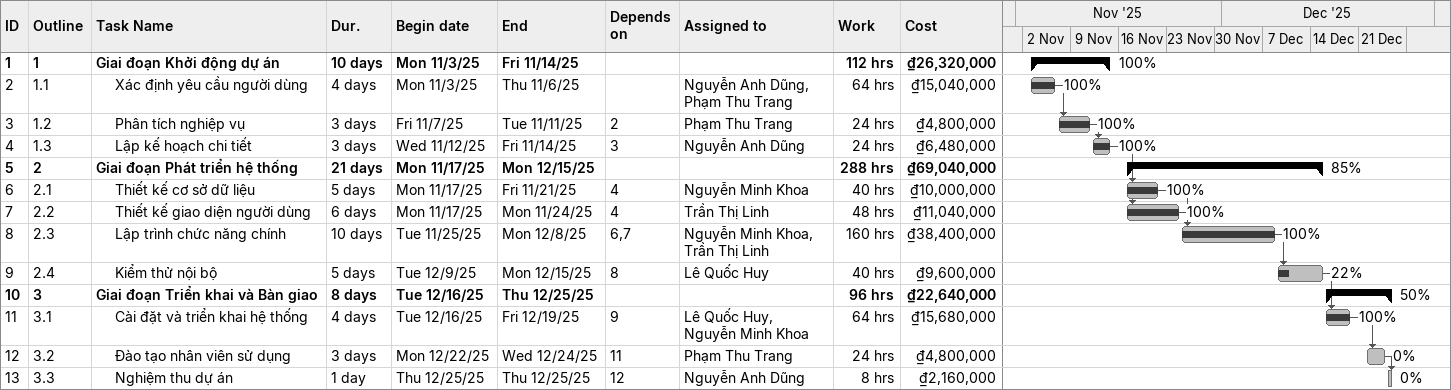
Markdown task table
| ID | WBS | Task | Duration | Start | Finish | Predecessors | Resources | % complete | Work (h) | Cost (₫) |
|---|---|---|---|---|---|---|---|---|---|---|
| 1 | 1 | **Giai đoạn Khởi động dự án** | 10d | 2025-11-03 | 2025-11-14 |  |  | 100 | 112 | 26320000 |
| 2 | 1.1 | Xác định yêu cầu người dùng | 4d | 2025-11-03 | 2025-11-06 |  | Nguyễn Anh Dũng, Phạm Thu Trang | 100 | 64 | 15040000 |
| 3 | 1.2 | Phân tích nghiệp vụ | 3d | 2025-11-07 | 2025-11-11 | 2 | Phạm Thu Trang | 100 | 24 | 4800000 |
| 4 | 1.3 | Lập kế hoạch chi tiết | 3d | 2025-11-12 | 2025-11-14 | 3 | Nguyễn Anh Dũng | 100 | 24 | 6480000 |
| 5 | 2 | **Giai đoạn Phát triển hệ thống** | 21d | 2025-11-17 | 2025-12-15 |  |  | 85 | 288 | 69040000 |
| 6 | 2.1 | Thiết kế cơ sở dữ liệu | 5d | 2025-11-17 | 2025-11-21 | 4 | Nguyễn Minh Khoa | 100 | 40 | 10000000 |
| 7 | 2.2 | Thiết kế giao diện người dùng | 6d | 2025-11-17 | 2025-11-24 | 4 | Trần Thị Linh | 100 | 48 | 11040000 |
| 8 | 2.3 | Lập trình chức năng chính | 10d | 2025-11-25 | 2025-12-08 | 6, 7 | Nguyễn Minh Khoa, Trần Thị Linh | 100 | 160 | 38400000 |
| 9 | 2.4 | Kiểm thử nội bộ | 5d | 2025-12-09 | 2025-12-15 | 8 | Lê Quốc Huy | 22 | 40 | 9600000 |
| 10 | 3 | **Giai đoạn Triển khai và Bàn giao** | 8d | 2025-12-16 | 2025-12-25 |  |  | 50 | 96 | 22640000 |
| 11 | 3.1 | Cài đặt và triển khai hệ thống | 4d | 2025-12-16 | 2025-12-19 | 9 | Lê Quốc Huy, Nguyễn Minh Khoa | 100 | 64 | 15680000 |
| 12 | 3.2 | Đào tạo nhân viên sử dụng | 3d | 2025-12-22 | 2025-12-24 | 11 | Phạm Thu Trang | 0 | 24 | 4800000 |
| 13 | 3.3 | Nghiệm thu dự án | 1d | 2025-12-25 | 2025-12-25 | 12 | Nguyễn Anh Dũng | 0 | 8 | 2160000 |
